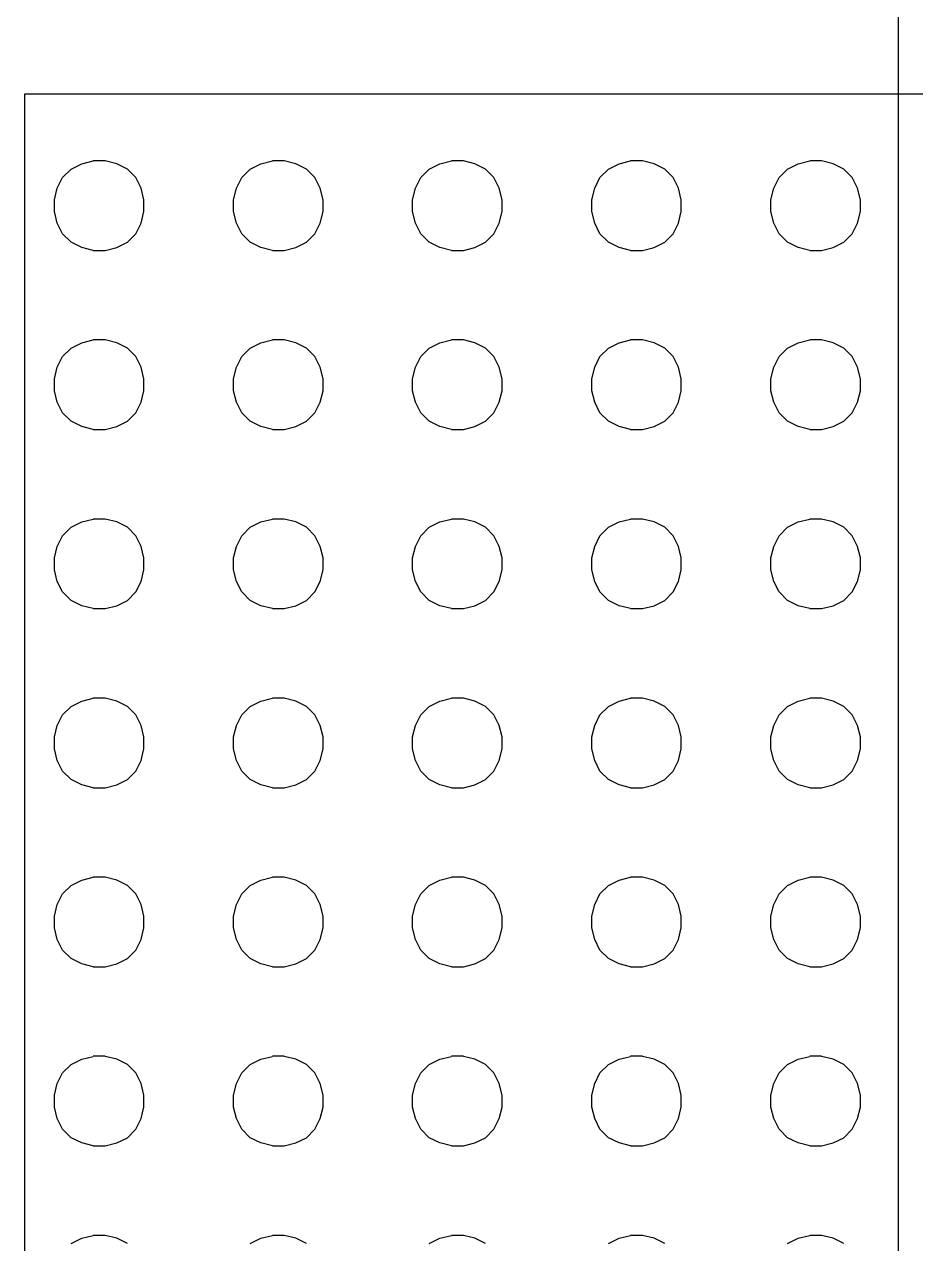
# Model space of a CAD drawing. Header units: inches. Extents: x -1316 to 22433, y -200 to 8737.
# Drawn here: x 151.222 to 152.714, y 598.274 to 600.315 of the extents above; entities that cross this region are included whole.
import ezdxf

# ---------------------------------------------------------------- set-up
doc = ezdxf.new("R2010")
doc.units = ezdxf.units.IN
doc.header["$LTSCALE"] = 10
doc.header["$MEASUREMENT"] = 0
doc.layers.get('0').update_dxf_attribs({"linetype": 'CONTINUOUS'})
for name, color, linetype in [('HATCH', 5, 'CONTINUOUS'), ('S-HDWR', 104, 'CONTINUOUS'), ('S-ROOF', 2, 'CONTINUOUS'), ('S-WALL', 6, 'CONTINUOUS'), ('WALL', 7, 'CONTINUOUS')]:
    doc.layers.add(name, color=color, linetype=linetype)

# ---------------------------------------------------------------- blocks, each defined once
blk = doc.blocks.new('*X345')
at = {"color": 0}
for p, q in [((310.8934, 25.4233), (310.9113, 25.4322)), ((310.9113, 25.4322), (310.9306, 25.437)), ((310.9505, 25.437), (310.9306, 25.437)), ((310.9698, 25.4322), (310.9505, 25.437)), ((310.9877, 25.4233), (310.9698, 25.4322)), ((311.1932, 25.4233), (311.211, 25.4322)), ((311.211, 25.4322), (311.2303, 25.437)), ((311.2502, 25.437), (311.2303, 25.437)), ((311.2696, 25.4322), (311.2502, 25.437)), ((311.2874, 25.4233), (311.2696, 25.4322)), ((311.4929, 25.4233), (311.5107, 25.4322)), ((311.5107, 25.4322), (311.5301, 25.437)), ((311.55, 25.437), (311.5301, 25.437)), ((311.5693, 25.4322), (311.55, 25.437)), ((311.5871, 25.4233), (311.5693, 25.4322)), ((311.7927, 25.4233), (311.8105, 25.4322)), ((311.8105, 25.4322), (311.8298, 25.437)), ((311.8497, 25.437), (311.8298, 25.437)), ((311.8691, 25.4322), (311.8497, 25.437)), ((311.8869, 25.4233), (311.8691, 25.4322)), ((312.0924, 25.4233), (312.1102, 25.4322)), ((312.1102, 25.4322), (312.1295, 25.437)), ((312.1495, 25.437), (312.1295, 25.437)), ((312.1688, 25.4322), (312.1495, 25.437)), ((312.1866, 25.4233), (312.1688, 25.4322)), ((310.8704, 25.3914), (310.8794, 25.4092)), ((310.8794, 25.4092), (310.8934, 25.4233)), ((311.0017, 25.4092), (310.9877, 25.4233)), ((311.0107, 25.3914), (311.0017, 25.4092)), ((311.1702, 25.3914), (311.1791, 25.4092)), ((311.1791, 25.4092), (311.1932, 25.4233)), ((311.3015, 25.4092), (311.2874, 25.4233)), ((311.3104, 25.3914), (311.3015, 25.4092)), ((311.4699, 25.3914), (311.4788, 25.4092)), ((311.4788, 25.4092), (311.4929, 25.4233)), ((311.6012, 25.4092), (311.5871, 25.4233)), ((311.6101, 25.3914), (311.6012, 25.4092)), ((311.7697, 25.3914), (311.7786, 25.4092)), ((311.7786, 25.4092), (311.7927, 25.4233)), ((311.901, 25.4092), (311.8869, 25.4233)), ((311.9099, 25.3914), (311.901, 25.4092)), ((312.0694, 25.3914), (312.0783, 25.4092)), ((312.0783, 25.4092), (312.0924, 25.4233)), ((312.2007, 25.4092), (312.1866, 25.4233)), ((312.2096, 25.3914), (312.2007, 25.4092)), ((310.8656, 25.3721), (310.8704, 25.3914)), ((311.0155, 25.3721), (311.0107, 25.3914)), ((311.1654, 25.3721), (311.1702, 25.3914)), ((311.3152, 25.3721), (311.3104, 25.3914)), ((311.4651, 25.3721), (311.4699, 25.3914)), ((311.615, 25.3721), (311.6101, 25.3914)), ((311.7648, 25.3721), (311.7697, 25.3914)), ((311.9147, 25.3721), (311.9099, 25.3914)), ((312.0646, 25.3721), (312.0694, 25.3914)), ((312.2144, 25.3721), (312.2096, 25.3914)), ((310.8656, 25.3521), (310.8656, 25.3721)), ((311.0155, 25.3521), (311.0155, 25.3721)), ((311.1654, 25.3521), (311.1654, 25.3721)), ((311.3152, 25.3521), (311.3152, 25.3721)), ((311.4651, 25.3521), (311.4651, 25.3721)), ((311.615, 25.3521), (311.615, 25.3721)), ((311.7648, 25.3521), (311.7648, 25.3721)), ((311.9147, 25.3521), (311.9147, 25.3721)), ((312.0646, 25.3521), (312.0646, 25.3721)), ((312.2144, 25.3521), (312.2144, 25.3721)), ((310.8704, 25.3328), (310.8656, 25.3521)), ((311.0107, 25.3328), (311.0155, 25.3521)), ((311.1702, 25.3328), (311.1654, 25.3521)), ((311.3104, 25.3328), (311.3152, 25.3521)), ((311.4699, 25.3328), (311.4651, 25.3521)), ((311.6101, 25.3328), (311.615, 25.3521)), ((311.7697, 25.3328), (311.7648, 25.3521)), ((311.9099, 25.3328), (311.9147, 25.3521)), ((312.0694, 25.3328), (312.0646, 25.3521)), ((312.2096, 25.3328), (312.2144, 25.3521)), ((310.8794, 25.315), (310.8704, 25.3328)), ((311.0017, 25.315), (311.0107, 25.3328)), ((311.1791, 25.315), (311.1702, 25.3328)), ((311.3015, 25.315), (311.3104, 25.3328)), ((311.4788, 25.315), (311.4699, 25.3328)), ((311.6012, 25.315), (311.6101, 25.3328)), ((311.7786, 25.315), (311.7697, 25.3328)), ((311.901, 25.315), (311.9099, 25.3328)), ((312.0783, 25.315), (312.0694, 25.3328)), ((312.2007, 25.315), (312.2096, 25.3328)), ((310.8934, 25.3009), (310.8794, 25.315)), ((310.9877, 25.3009), (311.0017, 25.315)), ((311.1932, 25.3009), (311.1791, 25.315)), ((311.2874, 25.3009), (311.3015, 25.315)), ((311.4929, 25.3009), (311.4788, 25.315)), ((311.5871, 25.3009), (311.6012, 25.315)), ((311.7927, 25.3009), (311.7786, 25.315)), ((311.8869, 25.3009), (311.901, 25.315)), ((312.0924, 25.3009), (312.0783, 25.315)), ((312.1866, 25.3009), (312.2007, 25.315)), ((310.9113, 25.292), (310.8934, 25.3009)), ((310.9306, 25.2872), (310.9113, 25.292)), ((310.9306, 25.2872), (310.9505, 25.2872)), ((310.9505, 25.2872), (310.9698, 25.292)), ((310.9698, 25.292), (310.9877, 25.3009)), ((311.211, 25.292), (311.1932, 25.3009)), ((311.2303, 25.2872), (311.211, 25.292)), ((311.2303, 25.2872), (311.2502, 25.2872)), ((311.2502, 25.2872), (311.2696, 25.292)), ((311.2696, 25.292), (311.2874, 25.3009)), ((311.5107, 25.292), (311.4929, 25.3009)), ((311.5301, 25.2872), (311.5107, 25.292)), ((311.5301, 25.2872), (311.55, 25.2872)), ((311.55, 25.2872), (311.5693, 25.292)), ((311.5693, 25.292), (311.5871, 25.3009)), ((311.8105, 25.292), (311.7927, 25.3009)), ((311.8298, 25.2872), (311.8105, 25.292)), ((311.8298, 25.2872), (311.8497, 25.2872)), ((311.8497, 25.2872), (311.8691, 25.292)), ((311.8691, 25.292), (311.8869, 25.3009)), ((312.1102, 25.292), (312.0924, 25.3009)), ((312.1295, 25.2872), (312.1102, 25.292)), ((312.1295, 25.2872), (312.1495, 25.2872)), ((312.1495, 25.2872), (312.1688, 25.292)), ((312.1688, 25.292), (312.1866, 25.3009)), ((310.8794, 25.1095), (310.8934, 25.1236)), ((310.8934, 25.1236), (310.9113, 25.1325)), ((310.9113, 25.1325), (310.9306, 25.1373)), ((310.9505, 25.1373), (310.9306, 25.1373)), ((310.9698, 25.1325), (310.9505, 25.1373)), ((310.9877, 25.1236), (310.9698, 25.1325)), ((311.0017, 25.1095), (310.9877, 25.1236)), ((311.1791, 25.1095), (311.1932, 25.1236)), ((311.1932, 25.1236), (311.211, 25.1325)), ((311.211, 25.1325), (311.2303, 25.1373)), ((311.2502, 25.1373), (311.2303, 25.1373)), ((311.2696, 25.1325), (311.2502, 25.1373)), ((311.2874, 25.1236), (311.2696, 25.1325)), ((311.3015, 25.1095), (311.2874, 25.1236)), ((311.4788, 25.1095), (311.4929, 25.1236)), ((311.4929, 25.1236), (311.5107, 25.1325)), ((311.5107, 25.1325), (311.5301, 25.1373)), ((311.55, 25.1373), (311.5301, 25.1373)), ((311.5693, 25.1325), (311.55, 25.1373)), ((311.5871, 25.1236), (311.5693, 25.1325)), ((311.6012, 25.1095), (311.5871, 25.1236)), ((311.7786, 25.1095), (311.7927, 25.1236)), ((311.7927, 25.1236), (311.8105, 25.1325)), ((311.8105, 25.1325), (311.8298, 25.1373)), ((311.8497, 25.1373), (311.8298, 25.1373)), ((311.8691, 25.1325), (311.8497, 25.1373)), ((311.8869, 25.1236), (311.8691, 25.1325)), ((311.901, 25.1095), (311.8869, 25.1236)), ((312.0783, 25.1095), (312.0924, 25.1236)), ((312.0924, 25.1236), (312.1102, 25.1325)), ((312.1102, 25.1325), (312.1295, 25.1373)), ((312.1495, 25.1373), (312.1295, 25.1373)), ((312.1688, 25.1325), (312.1495, 25.1373)), ((312.1866, 25.1236), (312.1688, 25.1325)), ((312.2007, 25.1095), (312.1866, 25.1236)), ((310.8704, 25.0917), (310.8794, 25.1095)), ((311.0107, 25.0917), (311.0017, 25.1095)), ((311.1702, 25.0917), (311.1791, 25.1095)), ((311.3104, 25.0917), (311.3015, 25.1095)), ((311.4699, 25.0917), (311.4788, 25.1095)), ((311.6101, 25.0917), (311.6012, 25.1095)), ((311.7697, 25.0917), (311.7786, 25.1095)), ((311.9099, 25.0917), (311.901, 25.1095)), ((312.0694, 25.0917), (312.0783, 25.1095)), ((312.2096, 25.0917), (312.2007, 25.1095)), ((310.8656, 25.0723), (310.8704, 25.0917)), ((311.0155, 25.0723), (311.0107, 25.0917)), ((311.1654, 25.0723), (311.1702, 25.0917)), ((311.3152, 25.0723), (311.3104, 25.0917)), ((311.4651, 25.0723), (311.4699, 25.0917)), ((311.615, 25.0723), (311.6101, 25.0917)), ((311.7648, 25.0723), (311.7697, 25.0917)), ((311.9147, 25.0723), (311.9099, 25.0917)), ((312.0646, 25.0723), (312.0694, 25.0917)), ((312.2144, 25.0723), (312.2096, 25.0917)), ((310.8656, 25.0524), (310.8656, 25.0723)), ((311.0155, 25.0524), (311.0155, 25.0723)), ((311.1654, 25.0524), (311.1654, 25.0723)), ((311.3152, 25.0524), (311.3152, 25.0723)), ((311.4651, 25.0524), (311.4651, 25.0723)), ((311.615, 25.0524), (311.615, 25.0723)), ((311.7648, 25.0524), (311.7648, 25.0723)), ((311.9147, 25.0524), (311.9147, 25.0723)), ((312.0646, 25.0524), (312.0646, 25.0723)), ((312.2144, 25.0524), (312.2144, 25.0723)), ((310.8704, 25.0331), (310.8656, 25.0524)), ((311.0107, 25.0331), (311.0155, 25.0524)), ((311.1702, 25.0331), (311.1654, 25.0524)), ((311.3104, 25.0331), (311.3152, 25.0524)), ((311.4699, 25.0331), (311.4651, 25.0524)), ((311.6101, 25.0331), (311.615, 25.0524)), ((311.7697, 25.0331), (311.7648, 25.0524)), ((311.9099, 25.0331), (311.9147, 25.0524)), ((312.0694, 25.0331), (312.0646, 25.0524)), ((312.2096, 25.0331), (312.2144, 25.0524)), ((310.8794, 25.0153), (310.8704, 25.0331)), ((311.0017, 25.0153), (311.0107, 25.0331)), ((311.1791, 25.0153), (311.1702, 25.0331)), ((311.3015, 25.0153), (311.3104, 25.0331)), ((311.4788, 25.0153), (311.4699, 25.0331)), ((311.6012, 25.0153), (311.6101, 25.0331)), ((311.7786, 25.0153), (311.7697, 25.0331)), ((311.901, 25.0153), (311.9099, 25.0331)), ((312.0783, 25.0153), (312.0694, 25.0331)), ((312.2007, 25.0153), (312.2096, 25.0331)), ((310.8934, 25.0012), (310.8794, 25.0153)), ((310.9113, 24.9923), (310.8934, 25.0012)), ((310.9698, 24.9923), (310.9877, 25.0012)), ((310.9877, 25.0012), (311.0017, 25.0153)), ((311.1932, 25.0012), (311.1791, 25.0153)), ((311.211, 24.9923), (311.1932, 25.0012)), ((311.2696, 24.9923), (311.2874, 25.0012)), ((311.2874, 25.0012), (311.3015, 25.0153)), ((311.4929, 25.0012), (311.4788, 25.0153)), ((311.5107, 24.9923), (311.4929, 25.0012)), ((311.5693, 24.9923), (311.5871, 25.0012)), ((311.5871, 25.0012), (311.6012, 25.0153)), ((311.7927, 25.0012), (311.7786, 25.0153)), ((311.8105, 24.9923), (311.7927, 25.0012)), ((311.8691, 24.9923), (311.8869, 25.0012)), ((311.8869, 25.0012), (311.901, 25.0153)), ((312.0924, 25.0012), (312.0783, 25.0153)), ((312.1102, 24.9923), (312.0924, 25.0012)), ((312.1688, 24.9923), (312.1866, 25.0012)), ((312.1866, 25.0012), (312.2007, 25.0153)), ((310.9306, 24.9874), (310.9113, 24.9923)), ((310.9306, 24.9874), (310.9505, 24.9874)), ((310.9505, 24.9874), (310.9698, 24.9923)), ((311.2303, 24.9874), (311.211, 24.9923)), ((311.2303, 24.9874), (311.2502, 24.9874)), ((311.2502, 24.9874), (311.2696, 24.9923)), ((311.5301, 24.9874), (311.5107, 24.9923)), ((311.5301, 24.9874), (311.55, 24.9874)), ((311.55, 24.9874), (311.5693, 24.9923)), ((311.8298, 24.9874), (311.8105, 24.9923)), ((311.8298, 24.9874), (311.8497, 24.9874)), ((311.8497, 24.9874), (311.8691, 24.9923)), ((312.1295, 24.9874), (312.1102, 24.9923)), ((312.1295, 24.9874), (312.1495, 24.9874)), ((312.1495, 24.9874), (312.1688, 24.9923)), ((310.9113, 24.8327), (310.9306, 24.8376)), ((310.9505, 24.8376), (310.9306, 24.8376)), ((310.9698, 24.8327), (310.9505, 24.8376)), ((311.211, 24.8327), (311.2303, 24.8376)), ((311.2502, 24.8376), (311.2303, 24.8376)), ((311.2696, 24.8327), (311.2502, 24.8376)), ((311.5107, 24.8327), (311.5301, 24.8376)), ((311.55, 24.8376), (311.5301, 24.8376)), ((311.5693, 24.8327), (311.55, 24.8376)), ((311.8105, 24.8327), (311.8298, 24.8376)), ((311.8497, 24.8376), (311.8298, 24.8376)), ((311.8691, 24.8327), (311.8497, 24.8376)), ((312.1102, 24.8327), (312.1295, 24.8376)), ((312.1495, 24.8376), (312.1295, 24.8376)), ((312.1688, 24.8327), (312.1495, 24.8376)), ((310.8794, 24.8097), (310.8934, 24.8238)), ((310.8934, 24.8238), (310.9113, 24.8327)), ((310.9877, 24.8238), (310.9698, 24.8327)), ((311.0017, 24.8097), (310.9877, 24.8238)), ((311.1791, 24.8097), (311.1932, 24.8238)), ((311.1932, 24.8238), (311.211, 24.8327)), ((311.2874, 24.8238), (311.2696, 24.8327)), ((311.3015, 24.8097), (311.2874, 24.8238)), ((311.4788, 24.8097), (311.4929, 24.8238)), ((311.4929, 24.8238), (311.5107, 24.8327)), ((311.5871, 24.8238), (311.5693, 24.8327)), ((311.6012, 24.8097), (311.5871, 24.8238)), ((311.7786, 24.8097), (311.7927, 24.8238)), ((311.7927, 24.8238), (311.8105, 24.8327)), ((311.8869, 24.8238), (311.8691, 24.8327)), ((311.901, 24.8097), (311.8869, 24.8238)), ((312.0783, 24.8097), (312.0924, 24.8238)), ((312.0924, 24.8238), (312.1102, 24.8327)), ((312.1866, 24.8238), (312.1688, 24.8327)), ((312.2007, 24.8097), (312.1866, 24.8238)), ((310.8704, 24.7919), (310.8794, 24.8097)), ((311.0107, 24.7919), (311.0017, 24.8097)), ((311.1702, 24.7919), (311.1791, 24.8097)), ((311.3104, 24.7919), (311.3015, 24.8097)), ((311.4699, 24.7919), (311.4788, 24.8097)), ((311.6101, 24.7919), (311.6012, 24.8097)), ((311.7697, 24.7919), (311.7786, 24.8097)), ((311.9099, 24.7919), (311.901, 24.8097)), ((312.0694, 24.7919), (312.0783, 24.8097)), ((312.2096, 24.7919), (312.2007, 24.8097)), ((310.8656, 24.7726), (310.8704, 24.7919)), ((311.0155, 24.7726), (311.0107, 24.7919)), ((311.1654, 24.7726), (311.1702, 24.7919)), ((311.3152, 24.7726), (311.3104, 24.7919)), ((311.4651, 24.7726), (311.4699, 24.7919)), ((311.615, 24.7726), (311.6101, 24.7919)), ((311.7648, 24.7726), (311.7697, 24.7919)), ((311.9147, 24.7726), (311.9099, 24.7919)), ((312.0646, 24.7726), (312.0694, 24.7919)), ((312.2144, 24.7726), (312.2096, 24.7919)), ((310.8656, 24.7527), (310.8656, 24.7726)), ((311.0155, 24.7527), (311.0155, 24.7726)), ((311.1654, 24.7527), (311.1654, 24.7726)), ((311.3152, 24.7527), (311.3152, 24.7726)), ((311.4651, 24.7527), (311.4651, 24.7726)), ((311.615, 24.7527), (311.615, 24.7726)), ((311.7648, 24.7527), (311.7648, 24.7726)), ((311.9147, 24.7527), (311.9147, 24.7726)), ((312.0646, 24.7527), (312.0646, 24.7726)), ((312.2144, 24.7527), (312.2144, 24.7726)), ((310.8704, 24.7333), (310.8656, 24.7527)), ((310.8794, 24.7155), (310.8704, 24.7333)), ((311.0017, 24.7155), (311.0107, 24.7333)), ((311.0107, 24.7333), (311.0155, 24.7527)), ((311.1702, 24.7333), (311.1654, 24.7527)), ((311.1791, 24.7155), (311.1702, 24.7333)), ((311.3015, 24.7155), (311.3104, 24.7333)), ((311.3104, 24.7333), (311.3152, 24.7527)), ((311.4699, 24.7333), (311.4651, 24.7527)), ((311.4788, 24.7155), (311.4699, 24.7333)), ((311.6012, 24.7155), (311.6101, 24.7333)), ((311.6101, 24.7333), (311.615, 24.7527)), ((311.7697, 24.7333), (311.7648, 24.7527)), ((311.7786, 24.7155), (311.7697, 24.7333)), ((311.901, 24.7155), (311.9099, 24.7333)), ((311.9099, 24.7333), (311.9147, 24.7527)), ((312.0694, 24.7333), (312.0646, 24.7527)), ((312.0783, 24.7155), (312.0694, 24.7333)), ((312.2007, 24.7155), (312.2096, 24.7333)), ((312.2096, 24.7333), (312.2144, 24.7527)), ((310.8934, 24.7014), (310.8794, 24.7155)), ((310.9877, 24.7014), (311.0017, 24.7155)), ((311.1932, 24.7014), (311.1791, 24.7155)), ((311.2874, 24.7014), (311.3015, 24.7155)), ((311.4929, 24.7014), (311.4788, 24.7155)), ((311.5871, 24.7014), (311.6012, 24.7155)), ((311.7927, 24.7014), (311.7786, 24.7155)), ((311.8869, 24.7014), (311.901, 24.7155)), ((312.0924, 24.7014), (312.0783, 24.7155)), ((312.1866, 24.7014), (312.2007, 24.7155)), ((310.9113, 24.6925), (310.8934, 24.7014)), ((310.9306, 24.6877), (310.9113, 24.6925)), ((310.9505, 24.6877), (310.9698, 24.6925)), ((310.9698, 24.6925), (310.9877, 24.7014)), ((311.211, 24.6925), (311.1932, 24.7014)), ((311.2303, 24.6877), (311.211, 24.6925)), ((311.2502, 24.6877), (311.2696, 24.6925)), ((311.2696, 24.6925), (311.2874, 24.7014)), ((311.5107, 24.6925), (311.4929, 24.7014)), ((311.5301, 24.6877), (311.5107, 24.6925)), ((311.55, 24.6877), (311.5693, 24.6925)), ((311.5693, 24.6925), (311.5871, 24.7014)), ((311.8105, 24.6925), (311.7927, 24.7014)), ((311.8298, 24.6877), (311.8105, 24.6925)), ((311.8497, 24.6877), (311.8691, 24.6925)), ((311.8691, 24.6925), (311.8869, 24.7014)), ((312.1102, 24.6925), (312.0924, 24.7014)), ((312.1295, 24.6877), (312.1102, 24.6925)), ((312.1495, 24.6877), (312.1688, 24.6925)), ((312.1688, 24.6925), (312.1866, 24.7014)), ((310.9306, 24.6877), (310.9505, 24.6877)), ((311.2303, 24.6877), (311.2502, 24.6877)), ((311.5301, 24.6877), (311.55, 24.6877)), ((311.8298, 24.6877), (311.8497, 24.6877)), ((312.1295, 24.6877), (312.1495, 24.6877)), ((310.8934, 24.5241), (310.9113, 24.533)), ((310.9113, 24.533), (310.9306, 24.5378)), ((310.9505, 24.5378), (310.9306, 24.5378)), ((310.9698, 24.533), (310.9505, 24.5378)), ((310.9877, 24.5241), (310.9698, 24.533)), ((311.1932, 24.5241), (311.211, 24.533)), ((311.211, 24.533), (311.2303, 24.5378)), ((311.2502, 24.5378), (311.2303, 24.5378)), ((311.2696, 24.533), (311.2502, 24.5378)), ((311.2874, 24.5241), (311.2696, 24.533)), ((311.4929, 24.5241), (311.5107, 24.533)), ((311.5107, 24.533), (311.5301, 24.5378)), ((311.55, 24.5378), (311.5301, 24.5378)), ((311.5693, 24.533), (311.55, 24.5378)), ((311.5871, 24.5241), (311.5693, 24.533)), ((311.7927, 24.5241), (311.8105, 24.533)), ((311.8105, 24.533), (311.8298, 24.5378)), ((311.8497, 24.5378), (311.8298, 24.5378)), ((311.8691, 24.533), (311.8497, 24.5378)), ((311.8869, 24.5241), (311.8691, 24.533)), ((312.0924, 24.5241), (312.1102, 24.533)), ((312.1102, 24.533), (312.1295, 24.5378)), ((312.1495, 24.5378), (312.1295, 24.5378)), ((312.1688, 24.533), (312.1495, 24.5378)), ((312.1866, 24.5241), (312.1688, 24.533)), ((310.8704, 24.4922), (310.8794, 24.51)), ((310.8794, 24.51), (310.8934, 24.5241)), ((311.0017, 24.51), (310.9877, 24.5241)), ((311.0107, 24.4922), (311.0017, 24.51)), ((311.1702, 24.4922), (311.1791, 24.51)), ((311.1791, 24.51), (311.1932, 24.5241)), ((311.3015, 24.51), (311.2874, 24.5241)), ((311.3104, 24.4922), (311.3015, 24.51)), ((311.4699, 24.4922), (311.4788, 24.51)), ((311.4788, 24.51), (311.4929, 24.5241)), ((311.6012, 24.51), (311.5871, 24.5241)), ((311.6101, 24.4922), (311.6012, 24.51)), ((311.7697, 24.4922), (311.7786, 24.51)), ((311.7786, 24.51), (311.7927, 24.5241)), ((311.901, 24.51), (311.8869, 24.5241)), ((311.9099, 24.4922), (311.901, 24.51)), ((312.0694, 24.4922), (312.0783, 24.51)), ((312.0783, 24.51), (312.0924, 24.5241)), ((312.2007, 24.51), (312.1866, 24.5241)), ((312.2096, 24.4922), (312.2007, 24.51)), ((310.8656, 24.4729), (310.8704, 24.4922)), ((311.0155, 24.4729), (311.0107, 24.4922)), ((311.1654, 24.4729), (311.1702, 24.4922)), ((311.3152, 24.4729), (311.3104, 24.4922)), ((311.4651, 24.4729), (311.4699, 24.4922)), ((311.615, 24.4729), (311.6101, 24.4922)), ((311.7648, 24.4729), (311.7697, 24.4922)), ((311.9147, 24.4729), (311.9099, 24.4922)), ((312.0646, 24.4729), (312.0694, 24.4922)), ((312.2144, 24.4729), (312.2096, 24.4922)), ((310.8656, 24.4529), (310.8656, 24.4729)), ((311.0155, 24.4529), (311.0155, 24.4729)), ((311.1654, 24.4529), (311.1654, 24.4729)), ((311.3152, 24.4529), (311.3152, 24.4729)), ((311.4651, 24.4529), (311.4651, 24.4729)), ((311.615, 24.4529), (311.615, 24.4729)), ((311.7648, 24.4529), (311.7648, 24.4729)), ((311.9147, 24.4529), (311.9147, 24.4729)), ((312.0646, 24.4529), (312.0646, 24.4729)), ((312.2144, 24.4529), (312.2144, 24.4729)), ((310.8704, 24.4336), (310.8656, 24.4529)), ((311.0107, 24.4336), (311.0155, 24.4529)), ((311.1702, 24.4336), (311.1654, 24.4529)), ((311.3104, 24.4336), (311.3152, 24.4529)), ((311.4699, 24.4336), (311.4651, 24.4529)), ((311.6101, 24.4336), (311.615, 24.4529)), ((311.7697, 24.4336), (311.7648, 24.4529)), ((311.9099, 24.4336), (311.9147, 24.4529)), ((312.0694, 24.4336), (312.0646, 24.4529)), ((312.2096, 24.4336), (312.2144, 24.4529)), ((310.8794, 24.4158), (310.8704, 24.4336)), ((311.0017, 24.4158), (311.0107, 24.4336)), ((311.1791, 24.4158), (311.1702, 24.4336)), ((311.3015, 24.4158), (311.3104, 24.4336)), ((311.4788, 24.4158), (311.4699, 24.4336)), ((311.6012, 24.4158), (311.6101, 24.4336)), ((311.7786, 24.4158), (311.7697, 24.4336)), ((311.901, 24.4158), (311.9099, 24.4336)), ((312.0783, 24.4158), (312.0694, 24.4336)), ((312.2007, 24.4158), (312.2096, 24.4336)), ((310.8934, 24.4017), (310.8794, 24.4158)), ((310.9877, 24.4017), (311.0017, 24.4158)), ((311.1932, 24.4017), (311.1791, 24.4158)), ((311.2874, 24.4017), (311.3015, 24.4158)), ((311.4929, 24.4017), (311.4788, 24.4158)), ((311.5871, 24.4017), (311.6012, 24.4158)), ((311.7927, 24.4017), (311.7786, 24.4158)), ((311.8869, 24.4017), (311.901, 24.4158)), ((312.0924, 24.4017), (312.0783, 24.4158)), ((312.1866, 24.4017), (312.2007, 24.4158)), ((310.9113, 24.3928), (310.8934, 24.4017)), ((310.9306, 24.388), (310.9113, 24.3928)), ((310.9306, 24.388), (310.9505, 24.388)), ((310.9505, 24.388), (310.9698, 24.3928)), ((310.9698, 24.3928), (310.9877, 24.4017)), ((311.211, 24.3928), (311.1932, 24.4017)), ((311.2303, 24.388), (311.211, 24.3928)), ((311.2303, 24.388), (311.2502, 24.388)), ((311.2502, 24.388), (311.2696, 24.3928)), ((311.2696, 24.3928), (311.2874, 24.4017)), ((311.5107, 24.3928), (311.4929, 24.4017)), ((311.5301, 24.388), (311.5107, 24.3928)), ((311.5301, 24.388), (311.55, 24.388)), ((311.55, 24.388), (311.5693, 24.3928)), ((311.5693, 24.3928), (311.5871, 24.4017)), ((311.8105, 24.3928), (311.7927, 24.4017)), ((311.8298, 24.388), (311.8105, 24.3928)), ((311.8298, 24.388), (311.8497, 24.388)), ((311.8497, 24.388), (311.8691, 24.3928)), ((311.8691, 24.3928), (311.8869, 24.4017)), ((312.1102, 24.3928), (312.0924, 24.4017)), ((312.1295, 24.388), (312.1102, 24.3928)), ((312.1295, 24.388), (312.1495, 24.388)), ((312.1495, 24.388), (312.1688, 24.3928)), ((312.1688, 24.3928), (312.1866, 24.4017)), ((310.8794, 24.2103), (310.8934, 24.2243)), ((310.8934, 24.2243), (310.9113, 24.2333)), ((310.9113, 24.2333), (310.9306, 24.2381)), ((310.9505, 24.2381), (310.9306, 24.2381)), ((310.9698, 24.2333), (310.9505, 24.2381)), ((310.9877, 24.2243), (310.9698, 24.2333)), ((311.0017, 24.2103), (310.9877, 24.2243)), ((311.1791, 24.2103), (311.1932, 24.2243)), ((311.1932, 24.2243), (311.211, 24.2333)), ((311.211, 24.2333), (311.2303, 24.2381)), ((311.2502, 24.2381), (311.2303, 24.2381)), ((311.2696, 24.2333), (311.2502, 24.2381)), ((311.2874, 24.2243), (311.2696, 24.2333)), ((311.3015, 24.2103), (311.2874, 24.2243)), ((311.4788, 24.2103), (311.4929, 24.2243)), ((311.4929, 24.2243), (311.5107, 24.2333)), ((311.5107, 24.2333), (311.5301, 24.2381)), ((311.55, 24.2381), (311.5301, 24.2381)), ((311.5693, 24.2333), (311.55, 24.2381)), ((311.5871, 24.2243), (311.5693, 24.2333)), ((311.6012, 24.2103), (311.5871, 24.2243)), ((311.7786, 24.2103), (311.7927, 24.2243)), ((311.7927, 24.2243), (311.8105, 24.2333)), ((311.8105, 24.2333), (311.8298, 24.2381)), ((311.8497, 24.2381), (311.8298, 24.2381)), ((311.8691, 24.2333), (311.8497, 24.2381)), ((311.8869, 24.2243), (311.8691, 24.2333)), ((311.901, 24.2103), (311.8869, 24.2243)), ((312.0783, 24.2103), (312.0924, 24.2243)), ((312.0924, 24.2243), (312.1102, 24.2333)), ((312.1102, 24.2333), (312.1295, 24.2381)), ((312.1495, 24.2381), (312.1295, 24.2381)), ((312.1688, 24.2333), (312.1495, 24.2381)), ((312.1866, 24.2243), (312.1688, 24.2333)), ((312.2007, 24.2103), (312.1866, 24.2243)), ((310.8704, 24.1924), (310.8794, 24.2103)), ((311.0107, 24.1924), (311.0017, 24.2103)), ((311.1702, 24.1924), (311.1791, 24.2103)), ((311.3104, 24.1924), (311.3015, 24.2103)), ((311.4699, 24.1924), (311.4788, 24.2103)), ((311.6101, 24.1924), (311.6012, 24.2103)), ((311.7697, 24.1924), (311.7786, 24.2103)), ((311.9099, 24.1924), (311.901, 24.2103)), ((312.0694, 24.1924), (312.0783, 24.2103)), ((312.2096, 24.1924), (312.2007, 24.2103)), ((310.8656, 24.1731), (310.8704, 24.1924)), ((311.0155, 24.1731), (311.0107, 24.1924)), ((311.1654, 24.1731), (311.1702, 24.1924)), ((311.3152, 24.1731), (311.3104, 24.1924)), ((311.4651, 24.1731), (311.4699, 24.1924)), ((311.615, 24.1731), (311.6101, 24.1924)), ((311.7648, 24.1731), (311.7697, 24.1924)), ((311.9147, 24.1731), (311.9099, 24.1924)), ((312.0646, 24.1731), (312.0694, 24.1924)), ((312.2144, 24.1731), (312.2096, 24.1924)), ((310.8656, 24.1532), (310.8656, 24.1731)), ((311.0155, 24.1532), (311.0155, 24.1731)), ((311.1654, 24.1532), (311.1654, 24.1731)), ((311.3152, 24.1532), (311.3152, 24.1731)), ((311.4651, 24.1532), (311.4651, 24.1731)), ((311.615, 24.1532), (311.615, 24.1731)), ((311.7648, 24.1532), (311.7648, 24.1731)), ((311.9147, 24.1532), (311.9147, 24.1731)), ((312.0646, 24.1532), (312.0646, 24.1731)), ((312.2144, 24.1532), (312.2144, 24.1731)), ((310.8704, 24.1339), (310.8656, 24.1532)), ((311.0107, 24.1339), (311.0155, 24.1532)), ((311.1702, 24.1339), (311.1654, 24.1532)), ((311.3104, 24.1339), (311.3152, 24.1532)), ((311.4699, 24.1339), (311.4651, 24.1532)), ((311.6101, 24.1339), (311.615, 24.1532)), ((311.7697, 24.1339), (311.7648, 24.1532)), ((311.9099, 24.1339), (311.9147, 24.1532)), ((312.0694, 24.1339), (312.0646, 24.1532)), ((312.2096, 24.1339), (312.2144, 24.1532)), ((310.8794, 24.116), (310.8704, 24.1339)), ((311.0017, 24.116), (311.0107, 24.1339)), ((311.1791, 24.116), (311.1702, 24.1339)), ((311.3015, 24.116), (311.3104, 24.1339)), ((311.4788, 24.116), (311.4699, 24.1339)), ((311.6012, 24.116), (311.6101, 24.1339)), ((311.7786, 24.116), (311.7697, 24.1339)), ((311.901, 24.116), (311.9099, 24.1339)), ((312.0783, 24.116), (312.0694, 24.1339)), ((312.2007, 24.116), (312.2096, 24.1339)), ((310.8934, 24.102), (310.8794, 24.116)), ((310.9113, 24.0931), (310.8934, 24.102)), ((310.9698, 24.0931), (310.9877, 24.102)), ((310.9877, 24.102), (311.0017, 24.116)), ((311.1932, 24.102), (311.1791, 24.116)), ((311.211, 24.0931), (311.1932, 24.102)), ((311.2696, 24.0931), (311.2874, 24.102)), ((311.2874, 24.102), (311.3015, 24.116)), ((311.4929, 24.102), (311.4788, 24.116)), ((311.5107, 24.0931), (311.4929, 24.102)), ((311.5693, 24.0931), (311.5871, 24.102)), ((311.5871, 24.102), (311.6012, 24.116)), ((311.7927, 24.102), (311.7786, 24.116)), ((311.8105, 24.0931), (311.7927, 24.102)), ((311.8691, 24.0931), (311.8869, 24.102)), ((311.8869, 24.102), (311.901, 24.116)), ((312.0924, 24.102), (312.0783, 24.116)), ((312.1102, 24.0931), (312.0924, 24.102)), ((312.1688, 24.0931), (312.1866, 24.102)), ((312.1866, 24.102), (312.2007, 24.116)), ((310.9306, 24.0882), (310.9113, 24.093)), ((310.9306, 24.0882), (310.9505, 24.0882)), ((310.9505, 24.0882), (310.9698, 24.093)), ((311.2303, 24.0882), (311.211, 24.093)), ((311.2303, 24.0882), (311.2502, 24.0882)), ((311.2502, 24.0882), (311.2696, 24.093)), ((311.5301, 24.0882), (311.5107, 24.093)), ((311.5301, 24.0882), (311.55, 24.0882)), ((311.55, 24.0882), (311.5693, 24.093)), ((311.8298, 24.0882), (311.8105, 24.093)), ((311.8298, 24.0882), (311.8497, 24.0882)), ((311.8497, 24.0882), (311.8691, 24.093)), ((312.1295, 24.0882), (312.1102, 24.093)), ((312.1295, 24.0882), (312.1495, 24.0882)), ((312.1495, 24.0882), (312.1688, 24.093)), ((310.9113, 23.9335), (310.9306, 23.9383)), ((310.9505, 23.9384), (310.9306, 23.9384)), ((310.9698, 23.9335), (310.9505, 23.9383)), ((311.211, 23.9335), (311.2303, 23.9383)), ((311.2502, 23.9384), (311.2303, 23.9384)), ((311.2696, 23.9335), (311.2502, 23.9383)), ((311.5107, 23.9335), (311.5301, 23.9383)), ((311.55, 23.9384), (311.5301, 23.9384)), ((311.5693, 23.9335), (311.55, 23.9383)), ((311.8105, 23.9335), (311.8298, 23.9383)), ((311.8497, 23.9384), (311.8298, 23.9384)), ((311.8691, 23.9335), (311.8497, 23.9383)), ((312.1102, 23.9335), (312.1295, 23.9383)), ((312.1495, 23.9384), (312.1295, 23.9384)), ((312.1688, 23.9335), (312.1495, 23.9383)), ((310.8794, 23.9105), (310.8934, 23.9246)), ((310.8934, 23.9246), (310.9113, 23.9335)), ((310.9877, 23.9246), (310.9698, 23.9335)), ((311.0017, 23.9105), (310.9877, 23.9246)), ((311.1791, 23.9105), (311.1932, 23.9246)), ((311.1932, 23.9246), (311.211, 23.9335)), ((311.2874, 23.9246), (311.2696, 23.9335)), ((311.3015, 23.9105), (311.2874, 23.9246)), ((311.4788, 23.9105), (311.4929, 23.9246)), ((311.4929, 23.9246), (311.5107, 23.9335)), ((311.5871, 23.9246), (311.5693, 23.9335)), ((311.6012, 23.9105), (311.5871, 23.9246)), ((311.7786, 23.9105), (311.7927, 23.9246)), ((311.7927, 23.9246), (311.8105, 23.9335)), ((311.8869, 23.9246), (311.8691, 23.9335)), ((311.901, 23.9105), (311.8869, 23.9246)), ((312.0783, 23.9105), (312.0924, 23.9246)), ((312.0924, 23.9246), (312.1102, 23.9335)), ((312.1866, 23.9246), (312.1688, 23.9335)), ((312.2007, 23.9105), (312.1866, 23.9246)), ((310.8704, 23.8927), (310.8794, 23.9105)), ((311.0107, 23.8927), (311.0017, 23.9105)), ((311.1702, 23.8927), (311.1791, 23.9105)), ((311.3104, 23.8927), (311.3015, 23.9105)), ((311.4699, 23.8927), (311.4788, 23.9105)), ((311.6101, 23.8927), (311.6012, 23.9105)), ((311.7697, 23.8927), (311.7786, 23.9105)), ((311.9099, 23.8927), (311.901, 23.9105)), ((312.0694, 23.8927), (312.0783, 23.9105)), ((312.2096, 23.8927), (312.2007, 23.9105)), ((310.8656, 23.8734), (310.8704, 23.8927)), ((311.0155, 23.8734), (311.0107, 23.8927)), ((311.1654, 23.8734), (311.1702, 23.8927)), ((311.3152, 23.8734), (311.3104, 23.8927)), ((311.4651, 23.8734), (311.4699, 23.8927)), ((311.615, 23.8734), (311.6101, 23.8927)), ((311.7648, 23.8734), (311.7697, 23.8927)), ((311.9147, 23.8734), (311.9099, 23.8927)), ((312.0646, 23.8734), (312.0694, 23.8927)), ((312.2144, 23.8734), (312.2096, 23.8927)), ((310.8656, 23.8535), (310.8656, 23.8734)), ((311.0155, 23.8535), (311.0155, 23.8734)), ((311.1654, 23.8535), (311.1654, 23.8734)), ((311.3152, 23.8535), (311.3152, 23.8734)), ((311.4651, 23.8535), (311.4651, 23.8734)), ((311.615, 23.8535), (311.615, 23.8734)), ((311.7648, 23.8535), (311.7648, 23.8734)), ((311.9147, 23.8535), (311.9147, 23.8734)), ((312.0646, 23.8535), (312.0646, 23.8734)), ((312.2144, 23.8535), (312.2144, 23.8734)), ((310.8704, 23.8341), (310.8656, 23.8535)), ((311.0107, 23.8341), (311.0155, 23.8535)), ((311.1702, 23.8341), (311.1654, 23.8535)), ((311.3104, 23.8341), (311.3152, 23.8535)), ((311.4699, 23.8341), (311.4651, 23.8535)), ((311.6101, 23.8341), (311.615, 23.8535)), ((311.7697, 23.8341), (311.7648, 23.8535)), ((311.9099, 23.8341), (311.9147, 23.8535)), ((312.0694, 23.8341), (312.0646, 23.8535)), ((312.2096, 23.8341), (312.2144, 23.8535)), ((310.8794, 23.8163), (310.8704, 23.8341)), ((310.8934, 23.8022), (310.8794, 23.8163)), ((310.9877, 23.8022), (311.0017, 23.8163)), ((311.0017, 23.8163), (311.0107, 23.8341)), ((311.1791, 23.8163), (311.1702, 23.8341)), ((311.1932, 23.8022), (311.1791, 23.8163)), ((311.2874, 23.8022), (311.3015, 23.8163)), ((311.3015, 23.8163), (311.3104, 23.8341)), ((311.4788, 23.8163), (311.4699, 23.8341)), ((311.4929, 23.8022), (311.4788, 23.8163)), ((311.5871, 23.8022), (311.6012, 23.8163)), ((311.6012, 23.8163), (311.6101, 23.8341)), ((311.7786, 23.8163), (311.7697, 23.8341)), ((311.7927, 23.8022), (311.7786, 23.8163)), ((311.8869, 23.8022), (311.901, 23.8163)), ((311.901, 23.8163), (311.9099, 23.8341)), ((312.0783, 23.8163), (312.0694, 23.8341)), ((312.0924, 23.8022), (312.0783, 23.8163)), ((312.1866, 23.8022), (312.2007, 23.8163)), ((312.2007, 23.8163), (312.2096, 23.8341)), ((310.9113, 23.7933), (310.8934, 23.8022)), ((310.9698, 23.7933), (310.9877, 23.8022)), ((311.211, 23.7933), (311.1932, 23.8022)), ((311.2696, 23.7933), (311.2874, 23.8022)), ((311.5107, 23.7933), (311.4929, 23.8022)), ((311.5693, 23.7933), (311.5871, 23.8022)), ((311.8105, 23.7933), (311.7927, 23.8022)), ((311.8691, 23.7933), (311.8869, 23.8022)), ((312.1102, 23.7933), (312.0924, 23.8022)), ((312.1688, 23.7933), (312.1866, 23.8022)), ((310.9306, 23.7885), (310.9113, 23.7933)), ((310.9306, 23.7885), (310.9505, 23.7885)), ((310.9505, 23.7885), (310.9698, 23.7933)), ((311.2303, 23.7885), (311.211, 23.7933)), ((311.2303, 23.7885), (311.2502, 23.7885)), ((311.2502, 23.7885), (311.2696, 23.7933)), ((311.5301, 23.7885), (311.5107, 23.7933)), ((311.5301, 23.7885), (311.55, 23.7885)), ((311.55, 23.7885), (311.5693, 23.7933)), ((311.8298, 23.7885), (311.8105, 23.7933)), ((311.8298, 23.7885), (311.8497, 23.7885)), ((311.8497, 23.7885), (311.8691, 23.7933)), ((312.1295, 23.7885), (312.1102, 23.7933)), ((312.1295, 23.7885), (312.1495, 23.7885)), ((312.1495, 23.7885), (312.1688, 23.7933)), ((310.8934, 23.6249), (310.9113, 23.6338)), ((310.9113, 23.6338), (310.9306, 23.6386)), ((310.9505, 23.6386), (310.9306, 23.6386)), ((310.9698, 23.6338), (310.9505, 23.6386)), ((310.9877, 23.6249), (310.9698, 23.6338)), ((311.1932, 23.6249), (311.211, 23.6338)), ((311.211, 23.6338), (311.2303, 23.6386)), ((311.2502, 23.6386), (311.2303, 23.6386)), ((311.2696, 23.6338), (311.2502, 23.6386)), ((311.2874, 23.6249), (311.2696, 23.6338)), ((311.4929, 23.6249), (311.5107, 23.6338)), ((311.5107, 23.6338), (311.5301, 23.6386)), ((311.55, 23.6386), (311.5301, 23.6386)), ((311.5693, 23.6338), (311.55, 23.6386)), ((311.5871, 23.6249), (311.5693, 23.6338)), ((311.7927, 23.6249), (311.8105, 23.6338)), ((311.8105, 23.6338), (311.8298, 23.6386)), ((311.8497, 23.6386), (311.8298, 23.6386)), ((311.8691, 23.6338), (311.8497, 23.6386)), ((311.8869, 23.6249), (311.8691, 23.6338)), ((312.0924, 23.6249), (312.1102, 23.6338)), ((312.1102, 23.6338), (312.1295, 23.6386)), ((312.1495, 23.6386), (312.1295, 23.6386)), ((312.1688, 23.6338), (312.1495, 23.6386)), ((312.1866, 23.6249), (312.1688, 23.6338))]:
    blk.add_line(p, q, dxfattribs=at)
blk = doc.blocks.new('3X6NP')
at = {"layer": 'WALL'}
for p, q in [((6, 3), (0, 3)), ((0, 3), (0, 0))]:
    blk.add_line(p, q, dxfattribs=at)
at = {"layer": 'HATCH'}
blk.add_blockref('*X345', (-310.8154, -22.5489), dxfattribs=at)
blk = doc.blocks.new('EH CRLSP')
at = {"layer": 'S-WALL'}
blk.add_line((-97.5625, -1.5), (-97.5625, -93.5), dxfattribs=at)
at = {"layer": 'S-HDWR'}
blk.add_blockref('3X6NP', (-99.0246, -50.2674), dxfattribs=at)
blk = doc.blocks.new('*U666')
blk.add_blockref('EH CRLSP', (-30.6094, 110.7852))

msp = doc.modelspace()

# ---------------------------------------------------------------- block references
at = {"layer": 'S-ROOF'}
msp.add_blockref('*U666', (280.85632, 536.68049), dxfattribs=at)

doc.saveas('drawing.dxf')
